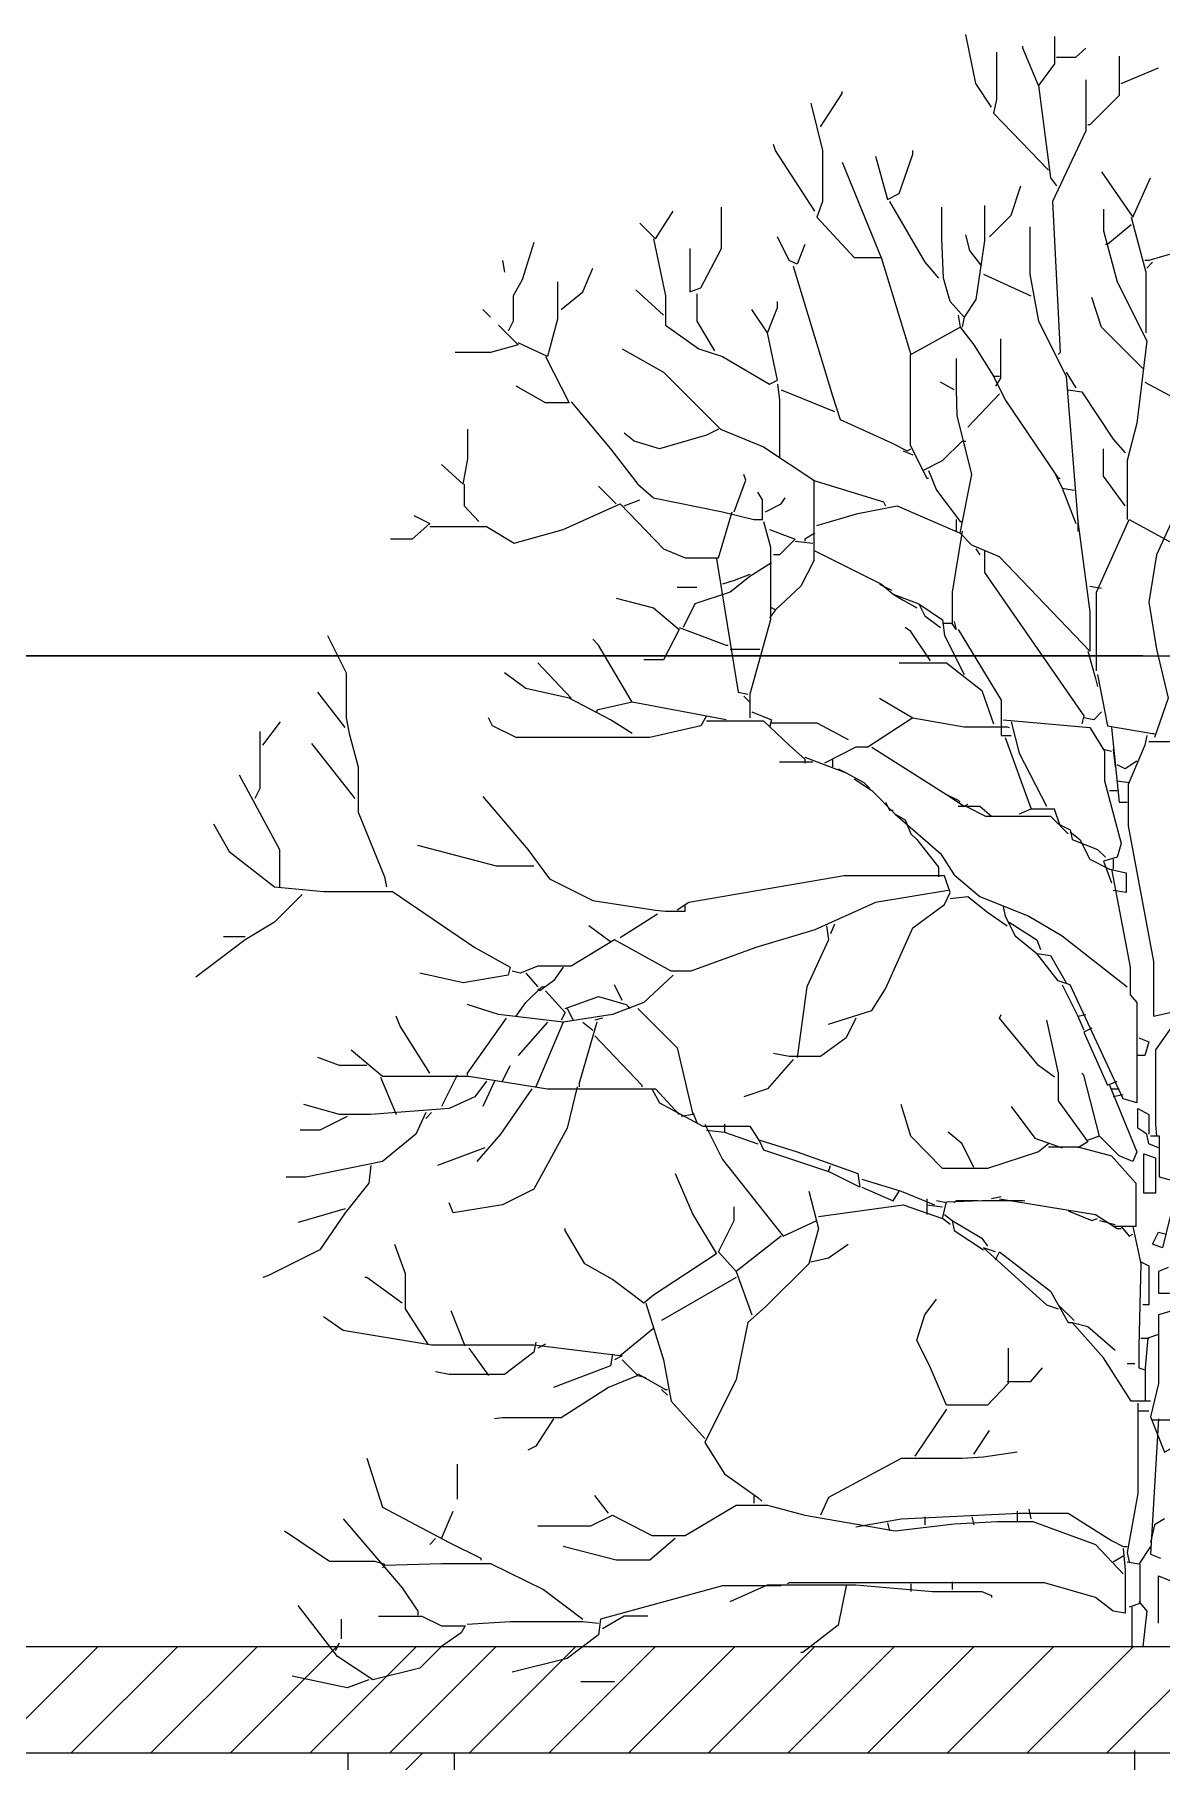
# Model space of a CAD drawing. Header units: centimetres. Extents: x -3096 to 17897, y -3131 to 15798.
# Drawn here: x 12798.4 to 13116.1, y 2327.5 to 2814.4 of the extents above; entities that cross this region are included whole.
import ezdxf

# ---------------------------------------------------------------- set-up
doc = ezdxf.new("R2010")
doc.units = ezdxf.units.CM

msp = doc.modelspace()

# ---------------------------------------------------------------- linework, layer by layer
for p, q in [((12130, 2639.23), (14130, 2639.23)), ((13110.77, 2639.23), (12130, 2639.23)), ((12480, 2359.89), (13780, 2359.89)), ((12330, 2329.89), (13780, 2329.89)), ((12886.83, 2079.89), (12886.83, 2329.89)), ((12916.83, 2079.89), (12916.83, 2329.89)), ((12980, 2329.89), (13280, 2329.89))]:
    msp.add_line(p, q)
at = {"linetype": 'Continuous', "transparency": 33554508}
for p, q in [((12786.34, 2329.89), (12816.34, 2359.89)), ((12808.79, 2329.89), (12838.79, 2359.89)), ((12831.24, 2329.89), (12861.24, 2359.89)), ((12853.69, 2329.89), (12883.69, 2359.89)), ((12876.14, 2329.89), (12906.14, 2359.89)), ((12898.59, 2329.89), (12928.59, 2359.89)), ((12921.05, 2329.89), (12951.05, 2359.89)), ((12943.5, 2329.89), (12973.5, 2359.89)), ((12965.95, 2329.89), (12995.95, 2359.89)), ((12988.4, 2329.89), (13018.4, 2359.89)), ((13010.85, 2329.89), (13040.85, 2359.89)), ((13033.3, 2329.89), (13063.3, 2359.89)), ((13055.75, 2329.89), (13085.75, 2359.89)), ((13078.2, 2329.89), (13108.2, 2359.89)), ((13100.65, 2329.89), (13130.65, 2359.89)), ((12886.83, 2308.84), (12907.87, 2329.89))]:
    msp.add_line(p, q, dxfattribs=at)
at = {"color": 84}
for points in [[(13068.17, 2793.95), (13063.74, 2800.59), (13060.97, 2814.43)], [(13085.88, 2813.88), (13085.88, 2806.13), (13081.45, 2800.04), (13077.02, 2810.56), (13077.02, 2811.11)], [(13086.44, 2808.07), (13091.97, 2808.07), (13094.74, 2810.56)], [(13069.55, 2809.45), (13069.55, 2796.16), (13068.72, 2792.29), (13084.22, 2776.23)], [(13104.15, 2808.34), (13104.15, 2797.27), (13095.85, 2788.96), (13095.3, 2788.96)], [(13104.71, 2800.59), (13115.23, 2805.02)], [(13081.45, 2800.04), (13084.78, 2774.02), (13086.44, 2771.8)], [(13094.74, 2801.7), (13094.74, 2787.3), (13085.33, 2767.37), (13087.54, 2724.74), (13086.99, 2724.19)], [(13020, 2788.41), (13026.09, 2797.82), (13026.09, 2798.38)], [(13017.23, 2795.06), (13020.55, 2781.77), (13020.55, 2767.37), (13018.89, 2762.94), (13029.41, 2751.59), (13037.16, 2751.59)], [(13018.34, 2764.6), (13007.26, 2781.77), (13006.71, 2783.43)], [(13035.5, 2780.11), (13038.82, 2767.93), (13042.14, 2769.59), (13046.02, 2780.66), (13046.02, 2781.77)], [(13026.09, 2778.45), (13037.16, 2751.32), (13045.47, 2724.19), (13059.31, 2731.94), (13063.18, 2726.95), (13068.72, 2718.1), (13070.38, 2718.1)], [(13099.17, 2775.68), (13108.03, 2762.94), (13113.01, 2774.02)], [(13067.61, 2757.41), (13073.7, 2763.5), (13076.47, 2771.8)], [(13039.38, 2767.37), (13049.34, 2750.21), (13053.22, 2745.78)], [(13066.23, 2766.26), (13066.23, 2756.3), (13063.74, 2739.69), (13060.41, 2734.71), (13056.54, 2739.13), (13054.6, 2745.78), (13054.19, 2756.85), (13054.19, 2765.71)], [(12969.06, 2761.28), (12973.49, 2756.85), (12978.47, 2764.6)], [(12983.18, 2754.08), (12983.18, 2741.9), (12986.22, 2743.01), (12992.04, 2754.08), (12992.04, 2765.71)], [(13099.73, 2765.16), (13099.73, 2759.07), (13103.6, 2744.67), (13111.91, 2728.06), (13109.14, 2704.81), (13106.37, 2694.29), (13106.37, 2677.68)], [(13107.48, 2762.94), (13111.63, 2747.44), (13111.63, 2730.28)], [(12972.94, 2756.85), (12976.26, 2740.8), (12976.26, 2732.49), (12985.67, 2725.85), (12992.31, 2723.63), (13005.6, 2715.88), (13007.82, 2716.99), (13005.05, 2730.28), (13007.82, 2737.47), (13007.82, 2739.13)], [(13015.57, 2755.19), (13013.35, 2749.65), (13011.14, 2750.76), (13007.82, 2757.41)], [(13078.96, 2760.17), (13078.96, 2746.89), (13081.45, 2733.6), (13089.21, 2718.1), (13092.53, 2677.12), (13095.85, 2651.66), (13095.85, 2640.58), (13070.38, 2667.16), (13062.63, 2670.48), (13059.31, 2673.8), (13062.63, 2690.41), (13058.48, 2707.02), (13058.34, 2714.22), (13058.34, 2723.08)], [(13065.4, 2749.1), (13062.08, 2753.53), (13060.97, 2757.96)], [(13107.48, 2760.73), (13100.83, 2755.19), (13100.28, 2755.19)], [(12939.16, 2755.75), (12935.84, 2745.23), (12933.35, 2740.8), (12933.35, 2733.6), (12931.96, 2730.83)], [(13120.21, 2752.98), (13112.46, 2750.76), (13111.35, 2750.76)], [(12930.3, 2750.76), (12930.86, 2747.44)], [(12946.91, 2736.92), (12953, 2741.9), (12955.77, 2748.55)], [(13012.25, 2749.1), (13023.32, 2712.56), (13025.53, 2705.91), (13039.93, 2699.27), (13044.36, 2697.06), (13045.47, 2697.61)], [(13065.95, 2746.89), (13079.24, 2740.8)], [(13113.57, 2750.21), (13111.91, 2748.55)], [(12945.81, 2744.67), (12945.81, 2734.15), (12943.04, 2723.63), (12934.73, 2727.51)], [(12975.7, 2735.26), (12967.95, 2742.46)], [(12924.77, 2736.92), (12926.98, 2734.71)], [(12985.12, 2741.35), (12985.12, 2733.6), (12990.1, 2725.29)], [(13005.05, 2730.28), (13000.62, 2736.92)], [(13110.8, 2720.31), (13099.17, 2731.94), (13096.4, 2740.24)], [(12929.2, 2732.49), (12934.73, 2726.95), (12926.98, 2724.74), (12917.02, 2724.74)], [(13058.75, 2735.26), (13059.31, 2731.94)], [(13060.41, 2734.71), (13059.86, 2731.94)], [(13070.66, 2728.62), (13070.66, 2717.54), (13069.27, 2715.33)], [(12942.48, 2723.63), (12949.13, 2710.62), (12942.48, 2710.62), (12934.18, 2715.33)], [(12964.08, 2725.85), (12975.7, 2719.2), (12991.76, 2703.15), (13003.94, 2698.16), (13018.06, 2688.75), (13018.06, 2666.05), (13014.46, 2658.85), (13007.26, 2652.21), (13006.16, 2652.76)], [(13045.19, 2724.19), (13045.19, 2698.72), (13048.79, 2691.52), (13054.32, 2694.29), (13059.86, 2699.82), (13060.97, 2699.82)], [(13068.72, 2718.1), (13072.04, 2711.45), (13086.99, 2689.3), (13087.54, 2689.3)], [(13089.21, 2719.2), (13091.97, 2714.77)], [(13007.82, 2715.88), (13008.37, 2711.45), (13008.37, 2695.4)], [(13008.92, 2714.22), (13023.87, 2708.13)], [(13057.65, 2714.22), (13053.77, 2716.43)], [(13070.38, 2713.11), (13061.52, 2703.7)], [(13089.76, 2714.22), (13093.63, 2713.67), (13102.49, 2700.38), (13105.82, 2696.5)], [(13111.35, 2716.43), (13119.66, 2712.01)], [(12949.68, 2710.9), (12960.75, 2697.61), (12968.51, 2687.64), (12972.94, 2683.77), (12992.31, 2679.89), (13001.17, 2677.68), (13003.66, 2677.68), (13003.66, 2683.21), (13002.28, 2685.43)], [(12913.14, 2693.18), (12919.23, 2687.64), (12920.61, 2694.84), (12920.61, 2703.15)], [(12991.21, 2703.15), (12987.88, 2701.49), (12974.6, 2697.61), (12967.4, 2699.82), (12964.63, 2702.04)], [(13043.25, 2697.06), (13046.02, 2695.95)], [(13105.82, 2681.55), (13099.73, 2689.86), (13099.73, 2697.61)], [(12995.64, 2679.89), (12998.96, 2688.75), (12998.4, 2690.41)], [(13017.78, 2688.75), (13037.71, 2682.66), (13038.27, 2681.55)], [(13048.79, 2691.52), (13049.9, 2689.3), (13050.45, 2689.3)], [(13050.45, 2691.52), (13052.66, 2685.98), (13059.31, 2677.12), (13059.86, 2677.12)], [(13085.88, 2690.97), (13088.1, 2686.54), (13091.97, 2676.57)], [(12919.51, 2687.64), (12919.51, 2681.55), (12923.66, 2677.12)], [(12962.42, 2682.11), (12957.43, 2687.09)], [(12964.63, 2681.55), (12969.06, 2683.21)], [(13004.49, 2679.89), (13008.92, 2682.11), (13010.03, 2683.77)], [(13088.1, 2686.54), (13091.42, 2685.98)], [(13122.98, 2685.98), (13114.67, 2667.71), (13112.46, 2654.42), (13114.67, 2641.14), (13118, 2627.29), (13114.12, 2616.22)], [(12905.39, 2678.79), (12909.82, 2676.57), (12904.83, 2672.14), (12898.74, 2672.14)], [(12909.82, 2675.74), (12925.87, 2675.74), (12933.63, 2671.03), (12947.47, 2674.91), (12963.52, 2682.11), (12975.7, 2669.37), (12981.79, 2666.88), (12991.21, 2666.88), (12995.08, 2679.89)], [(13018.89, 2676.02), (13030.52, 2679.34), (13041.59, 2681.55), (13059.31, 2673.8)], [(13003.94, 2677.12), (13005.88, 2669.93), (13005.88, 2649.44), (13000.07, 2628.4), (13000.07, 2621.76)], [(13005.6, 2674.91), (13012.8, 2672.14), (13008.37, 2667.71), (13006.71, 2667.71)], [(13018.34, 2673.8), (13015.57, 2672.14), (13015.57, 2671.59)], [(13059.86, 2674.36), (13057.09, 2657.19), (13057.09, 2648.33), (13054.32, 2648.33)], [(13058.2, 2677.68), (13058.2, 2674.36)], [(13092.53, 2677.12), (13092.53, 2674.36)], [(13097.79, 2635.05), (13097.79, 2657.19), (13106.92, 2677.68), (13138.48, 2660.51), (13139.59, 2657.75)], [(13012.8, 2671.59), (13017.78, 2671.03)], [(13018.34, 2668.82), (13037.16, 2659.41), (13040.48, 2656.64), (13047.68, 2653.87), (13049.34, 2650.55), (13053.77, 2647.23)], [(13063.74, 2669.37), (13064.84, 2667.71)], [(13066.23, 2668.82), (13066.23, 2662.73), (13094.19, 2622.31), (13093.63, 2620.1)], [(13006.16, 2665.5), (13000.07, 2661.62), (12994.53, 2657.19), (12984.56, 2653.87), (12981.24, 2647.23)], [(12990.65, 2666.6), (12996.74, 2628.96), (12999.51, 2628.4)], [(13000.07, 2662.18), (12995.64, 2660.51), (12992.31, 2659.41)], [(13036.61, 2659.41), (13039.93, 2657.75)], [(13095.85, 2658.85), (13099.17, 2658.3)], [(12962.42, 2655.53), (12972.94, 2652.76), (12980.13, 2646.67), (12975.7, 2638.09), (12970.17, 2638.09)], [(12979.58, 2658.58), (12985.12, 2658.58)], [(13040.48, 2656.64), (13043.25, 2654.98), (13047.13, 2652.76)], [(13047.68, 2653.87), (13054.32, 2649.44), (13054.88, 2645.01), (13060.41, 2633.94)], [(13007.26, 2652.21), (13005.6, 2649.99)], [(12881.03, 2645.01), (12886.29, 2634.49), (12886.29, 2621.76), (12887.12, 2617.33), (12889.61, 2607.92), (12889.61, 2595.18), (12897.08, 2576.91), (12897.64, 2574.14)], [(12980.13, 2647.23), (12993.42, 2642.24), (12993.97, 2642.24)], [(13051, 2637.81), (13045.47, 2646.12), (13043.8, 2647.23)], [(13057.65, 2648.89), (13058.2, 2646.67), (13057.09, 2648.33)], [(13058.75, 2646.67), (13070.93, 2626.74), (13070.93, 2616.77), (13073.7, 2616.77)], [(12966.85, 2626.19), (12957.43, 2642.24), (12955.77, 2643.9)], [(12994.53, 2641.14), (13002.83, 2641.14)], [(13095.3, 2640.58), (13097.51, 2632.83), (13098.06, 2630.62)], [(12966.85, 2617.33), (12960.75, 2621.2), (12949.13, 2627.29), (12936.95, 2630.06), (12930.86, 2634.49)], [(12949.68, 2627.29), (12940.27, 2637.26)], [(13042.14, 2637.26), (13055.43, 2637.26), (13065.4, 2629.51), (13068.72, 2620.1)], [(13098.06, 2633.94), (13100.83, 2619.54), (13113.57, 2617.33), (13114.12, 2617.33)], [(12886.01, 2618.99), (12878.26, 2628.96)], [(12993.42, 2621.2), (12966.85, 2626.19), (12956.88, 2623.97), (12956.88, 2623.42)], [(12998.4, 2627.85), (13000.07, 2626.19)], [(13036.61, 2627.29), (13046.02, 2621.76), (13033.29, 2613.45), (13029.96, 2613.45), (13021.1, 2609.02)], [(12862.76, 2614.01), (12867.74, 2620.65)], [(12987.88, 2622.31), (12986.22, 2619.54), (12971.83, 2616.22), (12934.18, 2616.22), (12927.53, 2619.54), (12926.43, 2621.76)], [(12987.88, 2620.93), (13003.94, 2620.93), (13011.14, 2614.01), (13015.57, 2610.13), (13015.57, 2609.02)], [(13000.62, 2623.42), (13006.16, 2621.2), (13005.6, 2618.99)], [(13006.16, 2620.37), (13018.89, 2620.37), (13027.75, 2615.67)], [(13046.02, 2621.76), (13060.41, 2619.27), (13072.6, 2619.27), (13073.15, 2618.99)], [(13071.49, 2621.2), (13095.85, 2618.99), (13100, 2612.35), (13100, 2604.04), (13104.71, 2586.32), (13103.6, 2582.45), (13099.73, 2581.34), (13101.94, 2575.25)], [(13073.7, 2620.65), (13075.92, 2611.79), (13083.67, 2596.84)], [(13099.17, 2623.42), (13096.96, 2621.2), (13094.19, 2621.76)], [(12861.93, 2617.88), (12861.93, 2601.83), (12860.54, 2599.06)], [(13072.04, 2616.22), (13079.24, 2596.29)], [(13101.94, 2618.99), (13104.15, 2597.95), (13106.37, 2597.95)], [(13111.91, 2616.77), (13111.35, 2614.01), (13106.65, 2602.93), (13106.65, 2591.31), (13113.84, 2553.1), (13113.84, 2537.6), (13118.55, 2538.71), (13129.62, 2550.06), (13135.71, 2550.06), (13133.5, 2532.06), (13124.64, 2510.47), (13120.76, 2514.9), (13120.21, 2518.22)], [(13112.46, 2615.11), (13118.55, 2615.11), (13131.28, 2605.15), (13135.71, 2604.04)], [(12888.78, 2599.06), (12876.6, 2614.56)], [(13015.57, 2610.68), (13027.19, 2606.25), (13032.18, 2603.49), (13033.84, 2601.83)], [(13023.32, 2610.13), (13023.32, 2607.92)], [(13034.39, 2613.45), (13055.43, 2600.16), (13058.75, 2598.5), (13059.31, 2597.95)], [(13099.73, 2612.9), (13101.94, 2612.35)], [(13102.49, 2612.9), (13103.05, 2607.92)], [(12856.11, 2605.7), (12867.46, 2584.66), (12867.46, 2574.14)], [(13017.78, 2609.3), (13008.37, 2609.3)], [(13024.98, 2607.36), (13027.19, 2606.25)], [(13109.14, 2609.58), (13105.82, 2607.36), (13103.6, 2608.47)], [(13029.41, 2604.59), (13034.39, 2601.27), (13041.04, 2594.63), (13053.77, 2583.55), (13057.65, 2577.46), (13064.84, 2571.37), (13078.69, 2565.84), (13088.1, 2560.3), (13106.37, 2545.91)], [(13101.39, 2601.27), (13103.6, 2601.27)], [(13103.6, 2604.04), (13106.92, 2603.49)], [(12924.77, 2599.61), (12937.5, 2584.66), (12943.59, 2576.36), (12955.77, 2570.27), (12973.49, 2567.5), (12976.26, 2567.22), (12981.79, 2567.22), (12981.79, 2569.16)], [(13038.27, 2597.95), (13039.38, 2595.74), (13040.48, 2595.74)], [(13055.43, 2600.16), (13060.41, 2596.84), (13061.52, 2597.4)], [(13058.75, 2596.84), (13064.84, 2596.84), (13068.17, 2594.07)], [(13060.97, 2596.84), (13066.51, 2594.07), (13084.78, 2594.07), (13086.99, 2591.86), (13090.31, 2590.2), (13090.87, 2587.43), (13098.06, 2584.66), (13100.28, 2582.45)], [(13089.76, 2589.09), (13087.54, 2591.31), (13085.88, 2596.01), (13079.24, 2596.01), (13075.92, 2594.63)], [(12848.91, 2591.86), (12853.34, 2584.11), (12866.08, 2574.14), (12879.92, 2572.76), (12899.3, 2572.76), (12922.55, 2556.98), (12932.52, 2551.44), (12931.96, 2549.23), (12919.23, 2547.01), (12907.05, 2549.78)], [(13041.04, 2594.63), (13043.8, 2592.97), (13045.47, 2589.09), (13047.13, 2587.43), (13053.22, 2579.68), (13053.22, 2576.91)], [(12939.16, 2579.96), (12928.64, 2579.96), (12906.5, 2585.77)], [(13090.31, 2589.65), (13093.08, 2587.43), (13095.85, 2581.89), (13101.39, 2579.13), (13106.09, 2578.02), (13106.09, 2572.48), (13102.49, 2573.03)], [(13102.49, 2581.89), (13102.49, 2579.13)], [(13022.21, 2535.39), (13034.39, 2539.26), (13038.27, 2545.35), (13046.02, 2562.52), (13054.88, 2569.16), (13056.54, 2572.48), (13054.88, 2577.19), (13026.64, 2577.19), (12982.9, 2569.71), (12979.58, 2567.5)], [(13101.94, 2579.13), (13107.2, 2551.44), (13107.2, 2543.69), (13109.14, 2541.48), (13109.14, 2513.24), (13105.26, 2514.35), (13090.31, 2546.46), (13086.99, 2547.57), (13080.9, 2555.32)], [(12873.83, 2571.93), (12866.08, 2564.18), (12857.77, 2559.19), (12843.93, 2548.67)], [(13055.99, 2573.03), (13035.5, 2569.71), (13018.34, 2561.96), (13001.73, 2556.98), (12983.46, 2550.33), (12977.92, 2550.33), (12961.86, 2559.19), (12949.68, 2551.72), (12940.27, 2551.72), (12935.29, 2549.78), (12933.07, 2550.33)], [(13056.54, 2570.82), (13061.52, 2571.37), (13067.06, 2566.94), (13072.6, 2563.07)], [(12974.04, 2566.39), (12963.52, 2559.75)], [(13071.49, 2568.61), (13072.04, 2565.84), (13074.81, 2560.3), (13080.9, 2555.32), (13084.78, 2554.76), (13089.21, 2547.01)], [(12960.75, 2558.64), (12954.66, 2563.07)], [(13021.66, 2563.07), (13022.21, 2559.19), (13016.12, 2545.91), (13013.35, 2525.97)], [(13023.87, 2563.62), (13022.77, 2560.85)], [(13073.15, 2564.18), (13080.9, 2559.19), (13082.01, 2556.42)], [(12857.77, 2560.02), (12851.68, 2560.02)], [(12978.47, 2549.23), (12970.17, 2541.48), (12961.31, 2538.15), (12947.47, 2535.94), (12929.2, 2538.15), (12920.34, 2540.92)], [(12936.95, 2549.78), (12940.27, 2545.91)], [(12947.47, 2551.44), (12944.7, 2547.57), (12940.82, 2544.8), (12940.27, 2545.35)], [(13129.62, 2549.78), (13126.85, 2545.91), (13114.4, 2528.19), (13114.4, 2507.15), (13114.67, 2503.83)], [(12934.18, 2537.6), (12936.95, 2541.48), (12941.38, 2545.91), (12942.48, 2545.91)], [(12942.48, 2544.8), (12948.02, 2538.71), (12946.91, 2536.49)], [(12948.02, 2539.81), (12957.43, 2543.14), (12965.18, 2540.92), (12966.29, 2539.81)], [(12964.08, 2542.03), (12961.86, 2546.46)], [(13088.1, 2546.46), (13092.53, 2537.6), (13094.74, 2538.15)], [(12909.82, 2521.54), (12901.51, 2534.83), (12900.41, 2537.6)], [(12931.41, 2537.05), (12920.34, 2521.54), (12920.34, 2520.99)], [(12948.57, 2539.81), (12950.24, 2536.49)], [(12958.54, 2537.05), (12956.33, 2536.49)], [(12968.51, 2539.81), (12979.58, 2528.74), (12984.01, 2509.92), (12980.69, 2509.36)], [(13029.96, 2537.05), (13027.19, 2531.51), (13020, 2526.25), (13011.14, 2526.25), (13006.71, 2527.08)], [(13085.88, 2520.44), (13081.45, 2523.76), (13070.38, 2537.05), (13070.93, 2538.15)], [(13092.53, 2537.6), (13094.19, 2533.72)], [(12943.04, 2535.94), (12934.73, 2526.53)], [(12947.47, 2535.94), (12939.72, 2517.67)], [(12956.88, 2535.94), (12951.9, 2518.78), (12951.9, 2517.67)], [(12953, 2535.94), (12955.77, 2533.72)], [(13083.67, 2536.49), (13086.99, 2521.54), (13086.99, 2513.79), (13095.3, 2502.17), (13092.53, 2500.5)], [(13096.4, 2534.28), (13094.19, 2533.17), (13100.83, 2518.22), (13103.6, 2519.33)], [(12887.67, 2528.19), (12896.53, 2520.71), (12920.89, 2520.71), (12943.04, 2517.11), (12973.49, 2517.11), (12980.13, 2509.92)], [(12956.33, 2532.06), (12969.61, 2518.22), (12969.61, 2517.67)], [(13109.69, 2531.51), (13112.46, 2530.4), (13111.35, 2526.53), (13109.14, 2526.53)], [(12892.1, 2523.76), (12884.35, 2523.76), (12878.26, 2525.97)], [(12930.3, 2519.33), (12932.52, 2523.76)], [(13012.25, 2525.42), (13005.05, 2517.11), (12998.4, 2514.9)], [(12925.87, 2519.33), (12922.55, 2514.9), (12915.35, 2511.58), (12893.21, 2509.92), (12884.35, 2509.92), (12874.38, 2512.69)], [(12895.98, 2520.44), (12900.41, 2509.92)], [(12917.57, 2520.99), (12913.14, 2512.13)], [(12951.34, 2517.67), (12948.57, 2506.04), (12939.16, 2488.88), (12930.3, 2484.45), (12916.46, 2482.23), (12915.35, 2485)], [(12928.09, 2519.33), (12924.77, 2512.13)], [(13101.39, 2518.22), (13109.14, 2499.4), (13108.03, 2496.63), (13104.15, 2498.29), (13098.62, 2503.83), (13094.19, 2520.99), (13093.63, 2521.54)], [(12938.61, 2517.11), (12929.75, 2504.38), (12923.11, 2496.63)], [(12972.38, 2517.11), (12974.6, 2513.24), (12986.78, 2506.6), (13000.07, 2506.6), (13002.83, 2502.17), (13003.94, 2499.95), (13022.21, 2493.86), (13022.77, 2495.52)], [(13084.22, 2501.61), (13081.45, 2499.4), (13067.06, 2494.69), (13054.32, 2494.69), (13045.47, 2503.83), (13042.7, 2512.69)], [(13101.94, 2517.11), (13104.15, 2517.11)], [(13105.26, 2515.45), (13102.49, 2514.9)], [(12908.71, 2510.47), (12905.94, 2504.38), (12896.53, 2496.63), (12874.94, 2492.2), (12869.4, 2492.2)], [(12886.56, 2509.36), (12878.81, 2505.49), (12873.28, 2505.49)], [(12910.37, 2510.47), (12908.71, 2508.81)], [(12984.01, 2510.47), (12985.12, 2507.7)], [(13073.7, 2512.13), (13080.35, 2503.27), (13088.1, 2500.5)], [(13115.23, 2500.5), (13112.46, 2501.61), (13111.91, 2504.38), (13109.41, 2506.04), (13109.41, 2511.58), (13112.46, 2509.92), (13112.46, 2504.38)], [(13124.09, 2510.47), (13119.66, 2491.09), (13115.5, 2492.2), (13115.5, 2503.83), (13113.01, 2503.83)], [(12987.33, 2507.15), (12992.31, 2497.18), (13009.48, 2475.59), (13018.89, 2480.02)], [(12987.88, 2505.49), (12992.87, 2504.93), (13002.28, 2501.61)], [(12992.87, 2507.15), (12992.87, 2504.93)], [(13063.18, 2494.97), (13059.86, 2501.61), (13055.99, 2504.93)], [(13098.62, 2503.83), (13095.3, 2502.72)], [(12925.32, 2500.5), (12912.03, 2495.52)], [(13002.83, 2502.72), (13013.35, 2499.4), (13030.52, 2493.31), (13031.07, 2489.43), (13022.21, 2493.86)], [(13084.22, 2500.78), (13092.53, 2500.78), (13101.94, 2498.29), (13108.86, 2490.54), (13108.86, 2478.36), (13102.49, 2478.36)], [(13111.08, 2498.84), (13114.4, 2497.74), (13114.4, 2487.77), (13111.08, 2487.77), (13111.08, 2498.84)], [(12893.21, 2495.52), (12892.65, 2490.54), (12886.01, 2482.23), (12878.81, 2471.71), (12864.42, 2464.52), (12862.76, 2463.96)], [(12979.03, 2493.31), (12984.01, 2481.68), (12990.65, 2470.61), (12972.94, 2458.98), (12970.17, 2456.76), (12961.31, 2463.41), (12953.56, 2467.84), (12948.02, 2477.25), (12948.02, 2477.8)], [(13016.68, 2488.32), (13019.44, 2477.8), (13016.68, 2467.84), (13004.49, 2455.66), (12999.51, 2451.23), (12996.19, 2435.17), (12987.33, 2417.45), (12992.87, 2408.6), (13002.28, 2401.95), (13003.39, 2400.84)], [(13031.62, 2491.65), (13042.7, 2488.32), (13052.11, 2484.45)], [(13031.62, 2489.43), (13040.48, 2485.56), (13042.14, 2488.32)], [(13008.92, 2475.59), (12996.19, 2465.62), (12991.21, 2471.16), (12995.64, 2480.02), (12995.64, 2483.89)], [(13019.44, 2481.13), (13043.25, 2484.45), (13054.32, 2480.57)], [(13049.9, 2486.11), (13049.9, 2481.68)], [(13049.9, 2484.45), (13054.32, 2483.89)], [(13055.43, 2485), (13052.66, 2485.56)], [(13056.54, 2478.91), (13054.32, 2480.57), (13055.43, 2485.28), (13065.4, 2485.69), (13077.02, 2485.69), (13077.58, 2485.56)], [(13064.29, 2485.56), (13058.2, 2485.56), (13057.65, 2485)], [(13070.93, 2486.66), (13068.17, 2486.11)], [(13070.38, 2486.11), (13097.51, 2481.68), (13103.6, 2477.8), (13104.71, 2477.8)], [(12886.01, 2483.34), (12872.72, 2479.47)], [(13054.88, 2481.68), (13057.09, 2480.02), (13057.65, 2477.25), (13065.95, 2471.71)], [(13057.09, 2480.02), (13065.4, 2475.04), (13067.06, 2472.82)], [(13089.76, 2482.79), (13096.4, 2480.02), (13098.06, 2480.57)], [(13098.62, 2480.02), (13103.05, 2478.91)], [(13121.32, 2482.23), (13118.55, 2481.13), (13116.34, 2472.27), (13113.57, 2473.37), (13115.23, 2476.7), (13117.44, 2476.14)], [(13104.71, 2478.36), (13106.92, 2475.59), (13108.03, 2476.14)], [(13108.03, 2478.36), (13110.24, 2467.84), (13109.69, 2444.58), (13109.69, 2438.49), (13111.35, 2437.94)], [(12899.85, 2473.37), (12902.9, 2465.07), (12902.9, 2455.1), (12909.26, 2445.14)], [(13017.23, 2468.39), (13022.21, 2469.5), (13027.75, 2473.37)], [(13069.27, 2471.16), (13065.95, 2472.27), (13083.67, 2456.21), (13086.99, 2455.1)], [(13069.27, 2468.95), (13070.38, 2471.16), (13084.78, 2460.09), (13089.76, 2451.23), (13090.87, 2451.23)], [(12902.07, 2456.76), (12892.1, 2463.96), (12891.55, 2463.96)], [(12996.19, 2463.96), (12975.15, 2451.78)], [(12996.19, 2465.62), (13000.62, 2453.44)], [(13110.24, 2468.39), (13112.46, 2467.28), (13112.46, 2456.21), (13110.8, 2456.21)], [(13118, 2466.73), (13115.23, 2465.62), (13115.23, 2459.53), (13118.55, 2459.53)], [(12919.78, 2444.58), (12915.91, 2454.55)], [(12970.72, 2456.76), (12975.7, 2440.71), (12977.92, 2429.08), (12987.33, 2418.56)], [(13072.87, 2444.03), (13072.87, 2434.06), (13067.06, 2427.97), (13055.43, 2427.97), (13051, 2438.49), (13047.13, 2446.25), (13049.34, 2453.44), (13052.66, 2457.87)], [(13086.99, 2456.21), (13091.42, 2451.78)], [(13119.1, 2454.55), (13115.23, 2453.44), (13115.23, 2434.06), (13113.01, 2424.65), (13116.89, 2414.69), (13119.93, 2416.35), (13119.93, 2424.65), (13122.98, 2426.87)], [(12972.94, 2449.57), (12963.52, 2441.82), (12939.16, 2444.86), (12910.37, 2444.86), (12885.46, 2449.01), (12879.92, 2452.89)], [(13113.01, 2429.08), (13107.48, 2429.08), (13099.73, 2441.26), (13090.87, 2451.23), (13095.3, 2450.12), (13103.05, 2443.48)], [(12939.72, 2445.69), (12939.16, 2442.92), (12930.86, 2436.56), (12915.35, 2436.56), (12911.48, 2437.39)], [(12942.48, 2445.14), (12940.27, 2444.03)], [(13110.24, 2446.8), (13112.46, 2446.8)], [(13115.23, 2447.91), (13112.18, 2446.8), (13111.49, 2438.49), (13111.49, 2429.08)], [(12920.89, 2444.03), (12926.43, 2436.28)], [(12964.08, 2440.71), (12968.51, 2436.28), (12960.2, 2432.96), (12946.91, 2424.38), (12930.3, 2424.38), (12928.09, 2424.1)], [(12961.31, 2442.37), (12960.75, 2439.05), (12944.7, 2432.96)], [(12964.08, 2441.82), (12961.86, 2440.71)], [(12968.51, 2436.83), (12976.26, 2432.4), (12976.81, 2432.4)], [(12968.51, 2436.28), (12970.72, 2435.73)], [(13072.6, 2434.62), (13079.24, 2434.62), (13082.56, 2438.49)], [(13108.58, 2439.6), (13106.37, 2439.6)], [(12975.15, 2432.4), (12976.81, 2430.74)], [(13055.43, 2426.87), (13046.57, 2413.58)], [(13109.41, 2428.53), (13109.41, 2403.06), (13106.37, 2386.45), (13106.92, 2383.68)], [(13109.69, 2426.31), (13112.46, 2426.31)], [(12944.7, 2424.1), (12939.72, 2416.35), (12937.5, 2415.24)], [(13063.18, 2414.13), (13067.61, 2420.78)], [(13115.23, 2424.1), (13113.01, 2385.9), (13115.78, 2384.79)], [(13113.57, 2423.82), (13119.1, 2423.82), (13119.66, 2422.44)], [(12892.1, 2413.03), (12896.53, 2399.18), (12915.35, 2389.22), (12924.21, 2384.79), (12924.21, 2384.23)], [(12917.57, 2411.36), (12917.57, 2401.4)], [(13075.36, 2414.69), (13065.95, 2413.3), (13059.86, 2412.89), (13042.7, 2412.89), (13022.21, 2401.95), (13020, 2396.97)], [(12960.2, 2397.52), (12956.33, 2402.51)], [(13001.17, 2402.51), (13001.17, 2400.29)], [(12885.46, 2395.86), (12902.07, 2376.48), (12906.5, 2369.84), (12906.5, 2368.73)], [(12913.14, 2390.32), (12916.46, 2398.08)], [(12940.27, 2393.92), (12955.22, 2393.92), (12961.31, 2396.97), (12972.38, 2391.16), (12981.79, 2391.16), (12996.19, 2399.74), (13005.05, 2399.74), (13015.57, 2396.97), (13041.04, 2392.54), (13057.65, 2394.48), (13069.83, 2395.17), (13079.79, 2395.17), (13097.51, 2388.66), (13105.26, 2380.36)], [(13029.96, 2393.65), (13042.7, 2395.86), (13075.92, 2397.52), (13089.76, 2397.52), (13101.94, 2389.77), (13105.26, 2388.11), (13106.37, 2388.11)], [(13049.34, 2396.42), (13049.34, 2394.2)], [(13062.63, 2396.42), (13063.18, 2394.2)], [(13075.36, 2398.08), (13075.36, 2395.31)], [(13078.69, 2398.63), (13079.24, 2395.86)], [(13116.89, 2395.86), (13114.12, 2394.2), (13113.01, 2389.22)], [(12868.85, 2392.54), (12881.58, 2383.96), (12894.31, 2383.96), (12897.08, 2383.13), (12896.53, 2382.02)], [(13038.82, 2394.75), (13039.38, 2392.54)], [(12911.48, 2390.32), (12909.82, 2388.66)], [(12979.03, 2390.32), (12971.83, 2384.23), (12962.42, 2384.23), (12947.47, 2388.11)], [(13105.26, 2387.56), (13105.82, 2381.47), (13105.82, 2369.29), (13102.49, 2369.84), (13097.51, 2373.71), (13083.12, 2377.87), (13011.14, 2377.87), (13010.58, 2377.59)], [(13113.01, 2388.11), (13109.69, 2383.13), (13106.37, 2383.68)], [(12897.08, 2382.85), (12913.14, 2383.27), (12926.98, 2383.27), (12941.93, 2375.93), (12953, 2367.62)], [(13105.26, 2385.34), (13102.49, 2383.68)], [(13109.97, 2383.13), (13109.97, 2372.05), (13106.92, 2370.95)], [(13008.92, 2377.04), (12992.31, 2377.04), (12957.99, 2367.62), (12957.43, 2363.2), (12948.57, 2356.55), (12933.07, 2352.68)], [(12994.53, 2372.61), (13005.05, 2377.31), (13029.96, 2377.31), (13051.56, 2375.38), (13065.4, 2375.38), (13068.17, 2374.27), (13068.17, 2373.71)], [(13027.19, 2377.04), (13024.98, 2365.96), (13015.01, 2358.21), (13014.46, 2358.21)], [(13045.47, 2377.59), (13045.47, 2375.38)], [(13057.09, 2378.14), (13057.09, 2375.93)], [(13115.23, 2366.52), (13115.23, 2379.81), (13119.38, 2378.14), (13119.38, 2359.89)], [(12895.42, 2368.46), (12907.6, 2368.46), (12913.14, 2365.69), (12919.78, 2365.69), (12918.68, 2363.75), (12913.14, 2359.87), (12907.05, 2353.78), (12893.76, 2350.46), (12883.8, 2357.1), (12872.72, 2371.5)], [(13109.69, 2372.61), (13111.91, 2369.84), (13110.8, 2359.89)], [(12884.9, 2367.62), (12884.9, 2362.09)], [(12920.34, 2366.24), (12932.52, 2366.93), (12953, 2366.93), (12957.43, 2366.52)], [(12971.27, 2368.46), (12964.63, 2368.46), (12958.54, 2364.86)], [(13107.75, 2370.95), (13107.75, 2359.44)], [(12883.24, 2358.77), (12884.35, 2360.98)], [(12892.65, 2350.46), (12886.56, 2348.25), (12871.06, 2351.57)], [(12961.86, 2349.91), (12952.45, 2349.91)], [(13108.45, 2330.62), (13108.45, 2313.16), (13111.91, 2308.18), (13112.74, 2311.5), (13112.74, 2319.25), (13109.97, 2316.48), (13109.97, 2293.23), (13113.01, 2275.51), (13113.01, 2238.97), (13114.12, 2238.41)]]:
    msp.add_lwpolyline(points, dxfattribs=at)

doc.saveas('drawing.dxf')
